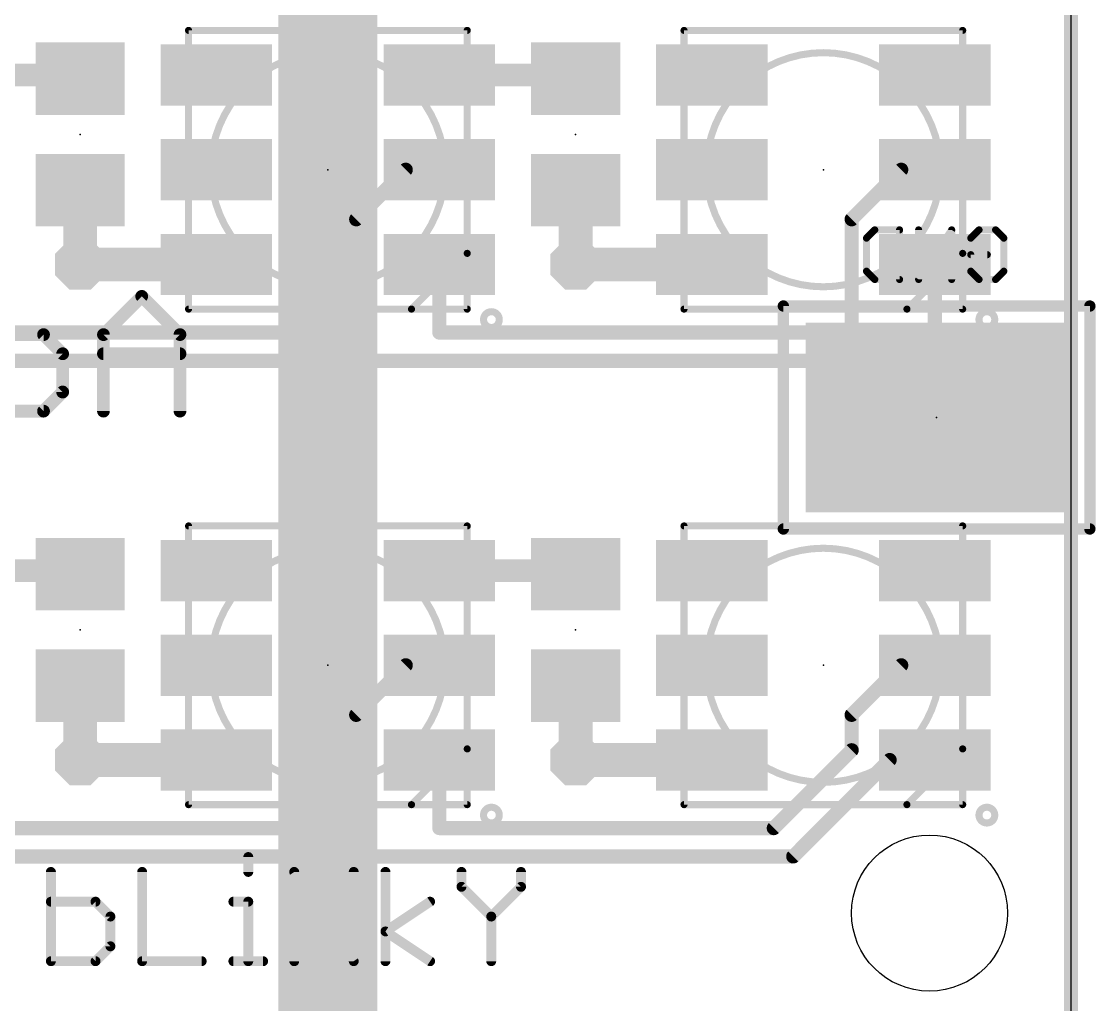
# Model space of a CAD drawing. Extents: x -36 to 36, y -36 to 36.
# Drawn here: x 16.73 to 36, y -19.42 to -1.79 of the extents above; entities that cross this region are included whole.
import ezdxf

# ---------------------------------------------------------------- set-up
doc = ezdxf.new("R2010")
doc.units = 0
for name, color, linetype in [('1', 12, 'CONTINUOUS'), ('16', 132, 'CONTINUOUS'), ('18', 4, 'CONTINUOUS'), ('20', 53, 'CONTINUOUS'), ('21', 40, 'CONTINUOUS'), ('22', 6, 'CONTINUOUS'), ('23', 53, 'CONTINUOUS'), ('24', 53, 'CONTINUOUS')]:
    doc.layers.add(name, color=color, linetype=linetype)

# ---------------------------------------------------------------- blocks, each defined once
blk = doc.blocks.new('RECT')
blk.add_solid([(-0.5, -0.5), (0.5, -0.5), (-0.5, 0.5), (0.5, 0.5)])
blk = doc.blocks.new('OCTAGONV')
at = {"const_width": 0.5}
blk.add_lwpolyline([(-0.25, -0.1036), (-0.25, 0.1036), (-0.1036, 0.25), (0.1036, 0.25), (0.25, 0.1036), (0.25, -0.1036), (0.1036, -0.25), (-0.1036, -0.25), (-0.25, -0.1036), (-0.25, 0.1036)], dxfattribs=at)
blk = doc.blocks.new('ROUNDV')
at = {"const_width": 0.5}
blk.add_lwpolyline([(0, -0.25, 1), (0, 0.25, 1), (0, -0.25)], format="xyb", dxfattribs=at)

msp = doc.modelspace()

# ---------------------------------------------------------------- linework, layer by layer
at = {"layer": '1'}
for points, const_width in [([(35.56, -35.56), (35.56, 35.56)], 0.254), ([(15.335, -2.745), (17.78, -2.745)], 0.4064), ([(17.78, -2.745), (17.78, -2.81)], 0.4064), ([(24.225, -2.745), (26.67, -2.745)], 0.4064), ([(26.67, -2.745), (26.67, -2.81)], 0.4064), ([(23.622, -4.445), (22.733, -5.334)], 0.254), ([(24.225, -4.445), (23.622, -4.445)], 0.254), ([(32.512, -4.445), (31.623, -5.334)], 0.254), ([(33.115, -4.445), (32.512, -4.445)], 0.254), ([(17.78, -4.81), (17.78, -6.145)], 0.6096), ([(26.67, -4.81), (26.67, -6.145)], 0.6096), ([(22.733, -5.334), (22.733, -7.366)], 0.254), ([(31.623, -5.334), (31.623, -7.366)], 0.254), ([(17.78, -6.145), (20.225, -6.145)], 0.6096), ([(26.67, -6.145), (29.115, -6.145)], 0.6096), ([(24.225, -7.366), (24.225, -6.145)], 0.254), ([(33.115, -6.145), (33.115, -7.874)], 0.254), ([(22.733, -7.366), (15.335, -7.366)], 0.254), ([(31.623, -7.366), (24.225, -7.366)], 0.254), ([(33.115, -7.874), (-29.159, -7.874)], 0.254), ([(15.335, -11.635), (17.78, -11.635)], 0.4064), ([(17.78, -11.635), (17.78, -11.7)], 0.4064), ([(24.225, -11.635), (26.67, -11.635)], 0.4064), ([(26.67, -11.635), (26.67, -11.7)], 0.4064), ([(23.622, -13.335), (22.733, -14.224)], 0.254), ([(24.225, -13.335), (23.622, -13.335)], 0.254), ([(32.512, -13.335), (31.623, -14.224)], 0.254), ([(33.115, -13.335), (32.512, -13.335)], 0.254), ([(17.78, -13.7), (17.78, -15.035)], 0.6096), ([(26.67, -13.7), (26.67, -15.035)], 0.6096), ([(22.733, -14.224), (22.733, -16.256)], 0.254), ([(31.623, -14.224), (31.623, -14.859)], 0.254), ([(17.78, -15.035), (20.225, -15.035)], 0.6096), ([(26.67, -15.035), (29.115, -15.035)], 0.6096), ([(31.623, -14.859), (30.226, -16.256)], 0.254), ([(24.225, -16.256), (24.225, -15.035)], 0.254), ([(30.575, -16.764), (32.304, -15.035)], 0.254), ([(32.304, -15.035), (33.115, -15.035)], 0.254), ([(22.733, -16.256), (15.335, -16.256)], 0.254), ([(30.226, -16.256), (24.225, -16.256)], 0.254), ([(30.575, -16.764), (-29.1871, -16.764)], 0.254)]:
    msp.add_lwpolyline(points, dxfattribs=dict(at, const_width=const_width))
for points, const_width in [([(17.8816, -2.745, 1), (17.6784, -2.745)], 0.2032), ([(17.78, -2.8466, 1), (17.78, -2.6434)], 0.2032), ([(24.225, -2.6434, 1), (24.225, -2.8466)], 0.2032), ([(26.7716, -2.745, 1), (26.5684, -2.745)], 0.2032), ([(26.67, -2.8466, 1), (26.67, -2.6434)], 0.2032), ([(17.6784, -2.81, 1), (17.8816, -2.81)], 0.2032), ([(26.5684, -2.81, 1), (26.7716, -2.81)], 0.2032), ([(23.622, -4.3815, 1), (23.622, -4.5085)], 0.127), ([(23.6669, -4.4899, 1), (23.5771, -4.4001)], 0.127), ([(24.225, -4.5085, 1), (24.225, -4.3815)], 0.127), ([(32.512, -4.3815, 1), (32.512, -4.5085)], 0.127), ([(32.5569, -4.4899, 1), (32.4671, -4.4001)], 0.127), ([(33.115, -4.5085, 1), (33.115, -4.3815)], 0.127), ([(17.9324, -4.81, 1), (17.6276, -4.81)], 0.3048), ([(26.8224, -4.81, 1), (26.5176, -4.81)], 0.3048), ([(22.7965, -5.334, 1), (22.6695, -5.334)], 0.127), ([(22.6881, -5.2891, 1), (22.7779, -5.3789)], 0.127), ([(31.6865, -5.334, 1), (31.5595, -5.334)], 0.127), ([(31.5781, -5.2891, 1), (31.6679, -5.3789)], 0.127), ([(17.78, -5.9926, 1), (17.78, -6.2974)], 0.3048), ([(20.225, -6.2974, 1), (20.225, -5.9926)], 0.3048), ([(26.67, -5.9926, 1), (26.67, -6.2974)], 0.3048), ([(29.115, -6.2974, 1), (29.115, -5.9926)], 0.3048), ([(17.6276, -6.145, 1), (17.9324, -6.145)], 0.3048), ([(24.2885, -6.145, 1), (24.1615, -6.145)], 0.127), ([(26.5176, -6.145, 1), (26.8224, -6.145)], 0.3048), ([(33.1785, -6.145, 1), (33.0515, -6.145)], 0.127), ([(22.6695, -7.366, 1), (22.7965, -7.366)], 0.127), ([(22.733, -7.4295, 1), (22.733, -7.3025)], 0.127), ([(24.225, -7.3025, 1), (24.225, -7.4295)], 0.127), ([(24.1615, -7.366, 1), (24.2885, -7.366)], 0.127), ([(31.5595, -7.366, 1), (31.6865, -7.366)], 0.127), ([(31.623, -7.4295, 1), (31.623, -7.3025)], 0.127), ([(33.0515, -7.874, 1), (33.1785, -7.874)], 0.127), ([(33.115, -7.9375, 1), (33.115, -7.8105)], 0.127), ([(17.8816, -11.635, 1), (17.6784, -11.635)], 0.2032), ([(17.78, -11.7366, 1), (17.78, -11.5334)], 0.2032), ([(24.225, -11.5334, 1), (24.225, -11.7366)], 0.2032), ([(26.7716, -11.635, 1), (26.5684, -11.635)], 0.2032), ([(26.67, -11.7366, 1), (26.67, -11.5334)], 0.2032), ([(17.6784, -11.7, 1), (17.8816, -11.7)], 0.2032), ([(26.5684, -11.7, 1), (26.7716, -11.7)], 0.2032), ([(23.622, -13.2715, 1), (23.622, -13.3985)], 0.127), ([(23.6669, -13.3799, 1), (23.5771, -13.2901)], 0.127), ([(24.225, -13.3985, 1), (24.225, -13.2715)], 0.127), ([(32.512, -13.2715, 1), (32.512, -13.3985)], 0.127), ([(32.5569, -13.3799, 1), (32.4671, -13.2901)], 0.127), ([(33.115, -13.3985, 1), (33.115, -13.2715)], 0.127), ([(17.9324, -13.7, 1), (17.6276, -13.7)], 0.3048), ([(26.8224, -13.7, 1), (26.5176, -13.7)], 0.3048), ([(22.7965, -14.224, 1), (22.6695, -14.224)], 0.127), ([(22.6881, -14.1791, 1), (22.7779, -14.2689)], 0.127), ([(31.6865, -14.224, 1), (31.5595, -14.224)], 0.127), ([(31.5781, -14.1791, 1), (31.6679, -14.2689)], 0.127), ([(17.78, -14.8826, 1), (17.78, -15.1874)], 0.3048), ([(20.225, -15.1874, 1), (20.225, -14.8826)], 0.3048), ([(26.67, -14.8826, 1), (26.67, -15.1874)], 0.3048), ([(29.115, -15.1874, 1), (29.115, -14.8826)], 0.3048), ([(31.5595, -14.859, 1), (31.6865, -14.859)], 0.127), ([(31.6679, -14.9039, 1), (31.5781, -14.8141)], 0.127), ([(17.6276, -15.035, 1), (17.9324, -15.035)], 0.3048), ([(24.2885, -15.035, 1), (24.1615, -15.035)], 0.127), ([(26.5176, -15.035, 1), (26.8224, -15.035)], 0.3048), ([(32.304, -14.9715, 1), (32.304, -15.0985)], 0.127), ([(32.3489, -15.0799, 1), (32.2591, -14.9901)], 0.127), ([(33.115, -15.0985, 1), (33.115, -14.9715)], 0.127), ([(22.733, -16.3195, 1), (22.733, -16.1925)], 0.127), ([(24.225, -16.1925, 1), (24.225, -16.3195)], 0.127), ([(30.1811, -16.2111, 1), (30.2709, -16.3009)], 0.127), ([(30.226, -16.3195, 1), (30.226, -16.1925)], 0.127), ([(22.6695, -16.256, 1), (22.7965, -16.256)], 0.127), ([(24.1615, -16.256, 1), (24.2885, -16.256)], 0.127), ([(30.5301, -16.7191, 1), (30.6199, -16.8089)], 0.127), ([(30.575, -16.8275, 1), (30.575, -16.7005)], 0.127)]:
    msp.add_lwpolyline(points, format="xyb", dxfattribs=dict(at, const_width=const_width))
at = {"layer": '16'}
for points, const_width in [([(35.56, -35.56), (35.56, 35.56)], 0.254), ([(22.225, -9.525), (22.225, -0.508)], 1.778), ([(22.225, -18.161), (22.225, -9.525)], 1.778), ([(22.225, -18.161), (22.225, -27.432)], 1.778)]:
    msp.add_lwpolyline(points, dxfattribs=dict(at, const_width=const_width))
at = {"layer": '16', "const_width": 0.889}
for points in [[(22.6695, -9.525, 1), (21.7805, -9.525)], [(21.7805, -9.525, 1), (22.6695, -9.525)], [(22.6695, -18.161, 1), (21.7805, -18.161)], [(21.7805, -18.161, 1), (22.6695, -18.161)]]:
    msp.add_lwpolyline(points, format="xyb", dxfattribs=at)
at = {"layer": '20'}
msp.add_line((35.56, -35.56), (35.56, 35.56), dxfattribs=at)
msp.add_circle((33.02, -17.78), 1.4, dxfattribs=at)
at = {"layer": '21'}
for points, const_width in [([(19.725, -1.945), (24.725, -1.945)], 0.127), ([(19.725, -6.945), (19.725, -1.945)], 0.127), ([(24.725, -1.945), (24.725, -5.945)], 0.127), ([(28.615, -1.945), (33.615, -1.945)], 0.127), ([(28.615, -6.945), (28.615, -1.945)], 0.127), ([(33.615, -1.945), (33.615, -5.945)], 0.127), ([(23.725, -6.945), (24.725, -5.945)], 0.127), ([(24.725, -5.945), (24.725, -6.945)], 0.127), ([(32.615, -6.945), (33.615, -5.945)], 0.127), ([(33.615, -5.945), (33.615, -6.945)], 0.127), ([(23.725, -6.945), (19.725, -6.945)], 0.127), ([(24.725, -6.945), (23.725, -6.945)], 0.127), ([(32.615, -6.945), (28.615, -6.945)], 0.127), ([(33.615, -6.945), (32.615, -6.945)], 0.127), ([(19.725, -10.835), (24.725, -10.835)], 0.127), ([(19.725, -15.835), (19.725, -10.835)], 0.127), ([(24.725, -10.835), (24.725, -14.835)], 0.127), ([(28.615, -10.835), (33.615, -10.835)], 0.127), ([(28.615, -15.835), (28.615, -10.835)], 0.127), ([(33.615, -10.835), (33.615, -14.835)], 0.127), ([(23.725, -15.835), (24.725, -14.835)], 0.127), ([(24.725, -14.835), (24.725, -15.835)], 0.127), ([(32.615, -15.835), (33.615, -14.835)], 0.127), ([(33.615, -14.835), (33.615, -15.835)], 0.127), ([(23.725, -15.835), (19.725, -15.835)], 0.127), ([(24.725, -15.835), (23.725, -15.835)], 0.127), ([(32.615, -15.835), (28.615, -15.835)], 0.127), ([(33.615, -15.835), (32.615, -15.835)], 0.127), ([(20.7962, -16.7751), (20.7962, -17.042)], 0.1778), ([(17.255, -17.042), (17.255, -18.6436)], 0.1778), ([(18.8921, -17.042), (18.8921, -18.6436)], 0.1778), ([(21.6207, -18.6436), (21.6207, -17.042)], 0.1778), ([(21.6207, -17.042), (22.6884, -18.6436)], 0.1778), ([(22.6884, -18.6436), (22.6884, -17.042)], 0.1778), ([(23.2579, -18.6436), (23.2579, -17.042)], 0.1778), ([(24.6222, -17.042), (24.6222, -17.309)], 0.1778), ([(25.6899, -17.309), (25.6899, -17.042)], 0.1778), ([(24.6222, -17.309), (25.156, -17.8428)], 0.1778), ([(25.156, -17.8428), (25.6899, -17.309)], 0.1778), ([(18.0557, -17.5759), (17.255, -17.5759)], 0.1778), ([(18.3227, -17.8428), (18.0557, -17.5759)], 0.1778), ([(20.5293, -17.5759), (20.7962, -17.5759)], 0.1778), ([(20.7962, -17.5759), (20.7962, -18.6436)], 0.1778), ([(23.2579, -18.1097), (24.0587, -17.5759)], 0.1778), ([(18.3227, -18.3767), (18.3227, -17.8428)], 0.1778), ([(25.156, -17.8428), (25.156, -18.6436)], 0.1778), ([(24.0587, -18.6436), (23.2579, -18.1097)], 0.1778), ([(18.0557, -18.6436), (18.3227, -18.3767)], 0.1778), ([(17.255, -18.6436), (18.0557, -18.6436)], 0.1778), ([(18.8921, -18.6436), (19.9598, -18.6436)], 0.1778), ([(20.5293, -18.6436), (21.0631, -18.6436)], 0.1778)]:
    msp.add_lwpolyline(points, dxfattribs=dict(at, const_width=const_width))
for points, const_width in [([(19.725, -1.9133, 1), (19.725, -1.9768)], 0.0635), ([(19.7568, -1.945, 1), (19.6933, -1.945)], 0.0635), ([(24.7568, -1.945, 1), (24.6933, -1.945)], 0.0635), ([(24.725, -1.9768, 1), (24.725, -1.9133)], 0.0635), ([(28.615, -1.9133, 1), (28.615, -1.9768)], 0.0635), ([(28.6468, -1.945, 1), (28.5833, -1.945)], 0.0635), ([(33.6468, -1.945, 1), (33.5832, -1.945)], 0.0635), ([(33.615, -1.9768, 1), (33.615, -1.9133)], 0.0635), ([(22.225, -6.545, 1), (22.225, -2.345, 1), (22.225, -6.545)], 0.127), ([(31.115, -6.545, 1), (31.115, -2.345, 1), (31.115, -6.545)], 0.127), ([(24.7568, -5.945, 1), (24.6933, -5.945)], 0.0635), ([(24.6933, -5.945, 1), (24.7568, -5.945)], 0.0635), ([(24.7475, -5.9675, 1), (24.7025, -5.9225)], 0.0635), ([(33.6468, -5.945, 1), (33.5832, -5.945)], 0.0635), ([(33.5832, -5.945, 1), (33.6468, -5.945)], 0.0635), ([(33.6375, -5.9675, 1), (33.5925, -5.9225)], 0.0635), ([(19.725, -6.9133, 1), (19.725, -6.9768)], 0.0635), ([(19.6933, -6.945, 1), (19.7568, -6.945)], 0.0635), ([(23.7025, -6.9225, 1), (23.7475, -6.9675)], 0.0635), ([(23.725, -6.9133, 1), (23.725, -6.9768)], 0.0635), ([(23.725, -6.9768, 1), (23.725, -6.9133)], 0.0635), ([(24.6933, -6.945, 1), (24.7568, -6.945)], 0.0635), ([(24.725, -6.9768, 1), (24.725, -6.9133)], 0.0635), ([(25.159, -7.2744, 1), (25.159, -6.9916, 1), (25.159, -7.2744)], 0.127), ([(28.615, -6.9133, 1), (28.615, -6.9768)], 0.0635), ([(28.5833, -6.945, 1), (28.6468, -6.945)], 0.0635), ([(32.5925, -6.9225, 1), (32.6375, -6.9675)], 0.0635), ([(32.615, -6.9133, 1), (32.615, -6.9768)], 0.0635), ([(32.615, -6.9768, 1), (32.615, -6.9133)], 0.0635), ([(33.5832, -6.945, 1), (33.6468, -6.945)], 0.0635), ([(33.615, -6.9768, 1), (33.615, -6.9133)], 0.0635), ([(34.049, -7.2744, 1), (34.049, -6.9916, 1), (34.049, -7.2744)], 0.127), ([(19.725, -10.8033, 1), (19.725, -10.8668)], 0.0635), ([(19.7568, -10.835, 1), (19.6933, -10.835)], 0.0635), ([(24.7568, -10.835, 1), (24.6933, -10.835)], 0.0635), ([(24.725, -10.8668, 1), (24.725, -10.8033)], 0.0635), ([(28.615, -10.8033, 1), (28.615, -10.8668)], 0.0635), ([(28.6468, -10.835, 1), (28.5833, -10.835)], 0.0635), ([(33.6468, -10.835, 1), (33.5832, -10.835)], 0.0635), ([(33.615, -10.8668, 1), (33.615, -10.8033)], 0.0635), ([(22.225, -15.435, 1), (22.225, -11.235, 1), (22.225, -15.435)], 0.127), ([(31.115, -15.435, 1), (31.115, -11.235, 1), (31.115, -15.435)], 0.127), ([(24.7568, -14.835, 1), (24.6933, -14.835)], 0.0635), ([(24.6933, -14.835, 1), (24.7568, -14.835)], 0.0635), ([(24.7475, -14.8575, 1), (24.7025, -14.8125)], 0.0635), ([(33.6468, -14.835, 1), (33.5832, -14.835)], 0.0635), ([(33.5832, -14.835, 1), (33.6468, -14.835)], 0.0635), ([(33.6375, -14.8575, 1), (33.5925, -14.8125)], 0.0635), ([(19.725, -15.8033, 1), (19.725, -15.8668)], 0.0635), ([(23.7025, -15.8125, 1), (23.7475, -15.8575)], 0.0635), ([(23.725, -15.8033, 1), (23.725, -15.8668)], 0.0635), ([(23.725, -15.8668, 1), (23.725, -15.8033)], 0.0635), ([(24.725, -15.8668, 1), (24.725, -15.8033)], 0.0635), ([(28.615, -15.8033, 1), (28.615, -15.8668)], 0.0635), ([(32.5925, -15.8125, 1), (32.6375, -15.8575)], 0.0635), ([(32.615, -15.8033, 1), (32.615, -15.8668)], 0.0635), ([(32.615, -15.8668, 1), (32.615, -15.8033)], 0.0635), ([(33.615, -15.8668, 1), (33.615, -15.8033)], 0.0635), ([(19.6933, -15.835, 1), (19.7568, -15.835)], 0.0635), ([(24.6933, -15.835, 1), (24.7568, -15.835)], 0.0635), ([(25.159, -16.1644, 1), (25.159, -15.8816, 1), (25.159, -16.1644)], 0.127), ([(28.5833, -15.835, 1), (28.6468, -15.835)], 0.0635), ([(33.5832, -15.835, 1), (33.6468, -15.835)], 0.0635), ([(34.049, -16.1644, 1), (34.049, -15.8816, 1), (34.049, -16.1644)], 0.127), ([(20.8407, -16.7751, 1), (20.7518, -16.7751)], 0.0889), ([(17.2994, -17.042, 1), (17.2105, -17.042)], 0.0889), ([(18.9366, -17.042, 1), (18.8477, -17.042)], 0.0889), ([(21.6577, -17.0174, 1), (21.5837, -17.0667)], 0.0889), ([(21.6652, -17.042, 1), (21.5763, -17.042)], 0.0889), ([(22.7329, -17.042, 1), (22.644, -17.042)], 0.0889), ([(23.3023, -17.042, 1), (23.2134, -17.042)], 0.0889), ([(24.6666, -17.042, 1), (24.5777, -17.042)], 0.0889), ([(25.7343, -17.042, 1), (25.6454, -17.042)], 0.0889), ([(20.7518, -17.042, 1), (20.8407, -17.042)], 0.0889), ([(24.6536, -17.2775, 1), (24.5907, -17.3404)], 0.0889), ([(24.5777, -17.309, 1), (24.6666, -17.309)], 0.0889), ([(25.6454, -17.309, 1), (25.7343, -17.309)], 0.0889), ([(25.7213, -17.3404, 1), (25.6584, -17.2775)], 0.0889), ([(17.255, -17.5314, 1), (17.255, -17.6203)], 0.0889), ([(18.0872, -17.5445, 1), (18.0243, -17.6073)], 0.0889), ([(18.0557, -17.6203, 1), (18.0557, -17.5314)], 0.0889), ([(20.5293, -17.5314, 1), (20.5293, -17.6203)], 0.0889), ([(20.8407, -17.5759, 1), (20.7518, -17.5759)], 0.0889), ([(20.7962, -17.6203, 1), (20.7962, -17.5314)], 0.0889), ([(24.0833, -17.6129, 1), (24.034, -17.5389)], 0.0889), ([(18.3671, -17.8428, 1), (18.2782, -17.8428)], 0.0889), ([(18.2912, -17.8742, 1), (18.3541, -17.8114)], 0.0889), ([(25.2005, -17.8428, 1), (25.1116, -17.8428)], 0.0889), ([(25.1246, -17.8114, 1), (25.1875, -17.8742)], 0.0889), ([(25.1246, -17.8742, 1), (25.1875, -17.8114)], 0.0889), ([(23.2825, -18.0728, 1), (23.2332, -18.1467)], 0.0889), ([(23.2332, -18.0728, 1), (23.2825, -18.1467)], 0.0889), ([(18.3541, -18.4081, 1), (18.2912, -18.3452)], 0.0889), ([(18.2782, -18.3767, 1), (18.3671, -18.3767)], 0.0889), ([(17.255, -18.5991, 1), (17.255, -18.6881)], 0.0889), ([(17.2105, -18.6436, 1), (17.2994, -18.6436)], 0.0889), ([(18.0243, -18.6122, 1), (18.0872, -18.675)], 0.0889), ([(18.0557, -18.6881, 1), (18.0557, -18.5991)], 0.0889), ([(18.8921, -18.5991, 1), (18.8921, -18.6881)], 0.0889), ([(18.8477, -18.6436, 1), (18.9366, -18.6436)], 0.0889), ([(19.9598, -18.6881, 1), (19.9598, -18.5991)], 0.0889), ([(20.5293, -18.5991, 1), (20.5293, -18.6881)], 0.0889), ([(20.7518, -18.6436, 1), (20.8407, -18.6436)], 0.0889), ([(21.0631, -18.6881, 1), (21.0631, -18.5991)], 0.0889), ([(21.5763, -18.6436, 1), (21.6652, -18.6436)], 0.0889), ([(22.644, -18.6436, 1), (22.7329, -18.6436)], 0.0889), ([(22.6514, -18.6683, 1), (22.7254, -18.6189)], 0.0889), ([(23.2134, -18.6436, 1), (23.3023, -18.6436)], 0.0889), ([(24.034, -18.6806, 1), (24.0833, -18.6066)], 0.0889), ([(25.1116, -18.6436, 1), (25.2005, -18.6436)], 0.0889)]:
    msp.add_lwpolyline(points, format="xyb", dxfattribs=dict(at, const_width=const_width))
at = {"layer": '22'}
for points, const_width in [([(31.8893, -5.672), (32.0376, -5.5237)], 0.127), ([(32.0376, -5.5237), (32.4825, -5.5237)], 0.127), ([(32.4825, -5.5237), (32.4825, -6.4135)], 0.127), ([(33.418, -5.5237), (32.8248, -6.4135)], 0.127), ([(32.8248, -6.4135), (32.8248, -5.5237)], 0.127), ([(33.418, -6.4135), (33.418, -5.5237)], 0.127), ([(33.7603, -5.672), (33.9086, -5.5237)], 0.127), ([(33.9086, -5.5237), (34.2052, -5.5237)], 0.127), ([(34.2052, -5.5237), (34.3535, -5.672)], 0.127), ([(31.8893, -6.2652), (31.8893, -5.672)], 0.127), ([(34.3535, -5.672), (34.3535, -6.2652)], 0.127), ([(33.7603, -6.2652), (33.7603, -5.9686)], 0.127), ([(33.7603, -5.9686), (34.0569, -5.9686)], 0.127), ([(32.0376, -6.4135), (31.8893, -6.2652)], 0.127), ([(32.4825, -6.4135), (32.0376, -6.4135)], 0.127), ([(33.9086, -6.4135), (33.7603, -6.2652)], 0.127), ([(34.2052, -6.4135), (33.9086, -6.4135)], 0.127), ([(34.3535, -6.2652), (34.2052, -6.4135)], 0.127), ([(18.8843, -6.7165), (18.1979, -7.4029)], 0.2286), ([(19.5707, -7.4029), (18.8843, -6.7165)], 0.2286), ([(35.897, -6.89), (30.397, -6.89)], 0.2032), ([(30.397, -6.89), (30.397, -10.89)], 0.2032), ([(35.897, -10.89), (35.897, -6.89)], 0.2032), ([(17.1226, -7.4029), (16.093, -7.4029)], 0.2286), ([(17.4658, -7.7461), (17.1226, -7.4029)], 0.2286), ([(18.1979, -7.4029), (18.1979, -8.7757)], 0.2286), ([(19.5707, -8.7757), (19.5707, -7.4029)], 0.2286), ([(17.4658, -8.4325), (17.4658, -7.7461)], 0.2286), ([(19.5707, -7.7461), (18.1979, -7.7461)], 0.2286), ([(17.1226, -8.7757), (17.4658, -8.4325)], 0.2286), ([(16.093, -8.7757), (17.1226, -8.7757)], 0.2286), ([(30.397, -10.89), (35.897, -10.89)], 0.2032)]:
    msp.add_lwpolyline(points, dxfattribs=dict(at, const_width=const_width))
for points, const_width in [([(32.0376, -5.492, 1), (32.0376, -5.5555)], 0.0635), ([(32.06, -5.5462, 1), (32.0151, -5.5013)], 0.0635), ([(32.5142, -5.5237, 1), (32.4507, -5.5237)], 0.0635), ([(32.4825, -5.5555, 1), (32.4825, -5.492)], 0.0635), ([(32.8566, -5.5237, 1), (32.7931, -5.5237)], 0.0635), ([(33.4497, -5.5237, 1), (33.3862, -5.5237)], 0.0635), ([(33.4444, -5.5414, 1), (33.3916, -5.5061)], 0.0635), ([(33.9086, -5.492, 1), (33.9086, -5.5555)], 0.0635), ([(33.9311, -5.5462, 1), (33.8862, -5.5013)], 0.0635), ([(34.2277, -5.5013, 1), (34.1828, -5.5462)], 0.0635), ([(34.2052, -5.5555, 1), (34.2052, -5.492)], 0.0635), ([(31.921, -5.672, 1), (31.8575, -5.672)], 0.0635), ([(31.8668, -5.6496, 1), (31.9117, -5.6945)], 0.0635), ([(33.7379, -5.6496, 1), (33.7828, -5.6945)], 0.0635), ([(34.3853, -5.672, 1), (34.3218, -5.672)], 0.0635), ([(34.331, -5.6945, 1), (34.376, -5.6496)], 0.0635), ([(33.7921, -5.9686, 1), (33.7286, -5.9686)], 0.0635), ([(33.7603, -5.9369, 1), (33.7603, -6.0004)], 0.0635), ([(34.0569, -6.0004, 1), (34.0569, -5.9369)], 0.0635), ([(31.9117, -6.2428, 1), (31.8668, -6.2877)], 0.0635), ([(31.8575, -6.2652, 1), (31.921, -6.2652)], 0.0635), ([(32.0376, -6.3818, 1), (32.0376, -6.4452)], 0.0635), ([(32.0151, -6.436, 1), (32.06, -6.391)], 0.0635), ([(32.4825, -6.4452, 1), (32.4825, -6.3818)], 0.0635), ([(33.7286, -6.2652, 1), (33.7921, -6.2652)], 0.0635), ([(33.7828, -6.2428, 1), (33.7379, -6.2877)], 0.0635), ([(33.9086, -6.3818, 1), (33.9086, -6.4452)], 0.0635), ([(33.8862, -6.436, 1), (33.9311, -6.391)], 0.0635), ([(34.1828, -6.391, 1), (34.2277, -6.436)], 0.0635), ([(34.2052, -6.4452, 1), (34.2052, -6.3818)], 0.0635), ([(34.3218, -6.2652, 1), (34.3853, -6.2652)], 0.0635), ([(34.376, -6.2877, 1), (34.331, -6.2428)], 0.0635), ([(32.4507, -6.4135, 1), (32.5142, -6.4135)], 0.0635), ([(32.7984, -6.3959, 1), (32.8512, -6.4311)], 0.0635), ([(32.7931, -6.4135, 1), (32.8566, -6.4135)], 0.0635), ([(33.3862, -6.4135, 1), (33.4497, -6.4135)], 0.0635), ([(18.9247, -6.6761, 1), (18.8439, -6.757)], 0.1143), ([(18.9247, -6.757, 1), (18.8439, -6.6761)], 0.1143), ([(30.397, -6.8392, 1), (30.397, -6.9408)], 0.1016), ([(30.4478, -6.89, 1), (30.3462, -6.89)], 0.1016), ([(35.9478, -6.89, 1), (35.8462, -6.89)], 0.1016), ([(35.897, -6.9408, 1), (35.897, -6.8392)], 0.1016), ([(17.163, -7.3625, 1), (17.0822, -7.4433)], 0.1143), ([(17.1226, -7.4601, 1), (17.1226, -7.3458)], 0.1143), ([(18.2551, -7.4029, 1), (18.1408, -7.4029)], 0.1143), ([(18.1575, -7.3625, 1), (18.2383, -7.4433)], 0.1143), ([(19.6279, -7.4029, 1), (19.5136, -7.4029)], 0.1143), ([(19.5303, -7.4433, 1), (19.6111, -7.3625)], 0.1143), ([(17.5229, -7.7461, 1), (17.4086, -7.7461)], 0.1143), ([(17.4254, -7.7865, 1), (17.5062, -7.7057)], 0.1143), ([(18.1979, -7.689, 1), (18.1979, -7.8033)], 0.1143), ([(19.5707, -7.8033, 1), (19.5707, -7.689)], 0.1143), ([(17.4086, -8.4325, 1), (17.5229, -8.4325)], 0.1143), ([(17.5062, -8.4729, 1), (17.4254, -8.3921)], 0.1143), ([(17.1226, -8.8329, 1), (17.1226, -8.7186)], 0.1143), ([(17.0822, -8.7353, 1), (17.163, -8.8161)], 0.1143), ([(18.1408, -8.7757, 1), (18.2551, -8.7757)], 0.1143), ([(19.5136, -8.7757, 1), (19.6279, -8.7757)], 0.1143), ([(30.397, -10.8392, 1), (30.397, -10.9408)], 0.1016), ([(35.897, -10.9408, 1), (35.897, -10.8392)], 0.1016), ([(30.3462, -10.89, 1), (30.4478, -10.89)], 0.1016), ([(35.8462, -10.89, 1), (35.9478, -10.89)], 0.1016)]:
    msp.add_lwpolyline(points, format="xyb", dxfattribs=dict(at, const_width=const_width))
at = {"layer": '23'}
for p in [(17.78, -3.81), (26.67, -3.81), (22.225, -4.445), (31.115, -4.445), (17.78, -12.7), (26.67, -12.7), (22.225, -13.335), (31.115, -13.335)]:
    msp.add_point(p, dxfattribs=at)
at = {"layer": '24'}
msp.add_point((33.147, -8.89), dxfattribs=at)

# ---------------------------------------------------------------- block references
at = {"layer": '1', "xscale": 1.3, "yscale": 1.6, "rotation": 270}
for p in [(17.78, -2.81), (26.67, -2.81), (17.78, -4.81), (26.67, -4.81), (17.78, -11.7), (26.67, -11.7), (17.78, -13.7), (26.67, -13.7)]:
    msp.add_blockref('RECT', p, dxfattribs=at)
at = {"layer": '1', "xscale": 2, "yscale": 1.1}
for p in [(20.225, -2.745), (24.225, -2.745), (29.115, -2.745), (33.115, -2.745), (20.225, -4.445), (24.225, -4.445), (29.115, -4.445), (33.115, -4.445), (20.225, -6.145), (24.225, -6.145), (29.115, -6.145), (33.115, -6.145), (20.225, -11.635), (24.225, -11.635), (29.115, -11.635), (33.115, -11.635), (20.225, -13.335), (24.225, -13.335), (29.115, -13.335), (33.115, -13.335), (20.225, -15.035), (24.225, -15.035), (29.115, -15.035), (33.115, -15.035)]:
    msp.add_blockref('RECT', p, dxfattribs=at)
at = {"layer": '16', "xscale": 4.7, "yscale": 3.4, "rotation": 180}
msp.add_blockref('RECT', (33.147, -8.89), dxfattribs=at)
at = {"layer": '18', "xscale": 0.9064, "yscale": 0.9064}
for name, p in [('OCTAGONV', (17.78, -6.145)), ('OCTAGONV', (17.78, -6.145)), ('OCTAGONV', (26.67, -6.145)), ('OCTAGONV', (26.67, -6.145)), ('ROUNDV', (22.225, -9.525)), ('ROUNDV', (22.225, -9.525)), ('OCTAGONV', (17.78, -15.035)), ('OCTAGONV', (17.78, -15.035)), ('OCTAGONV', (26.67, -15.035)), ('OCTAGONV', (26.67, -15.035)), ('ROUNDV', (22.225, -18.161)), ('ROUNDV', (22.225, -18.161))]:
    msp.add_blockref(name, p, dxfattribs=at)

doc.saveas('drawing.dxf')
